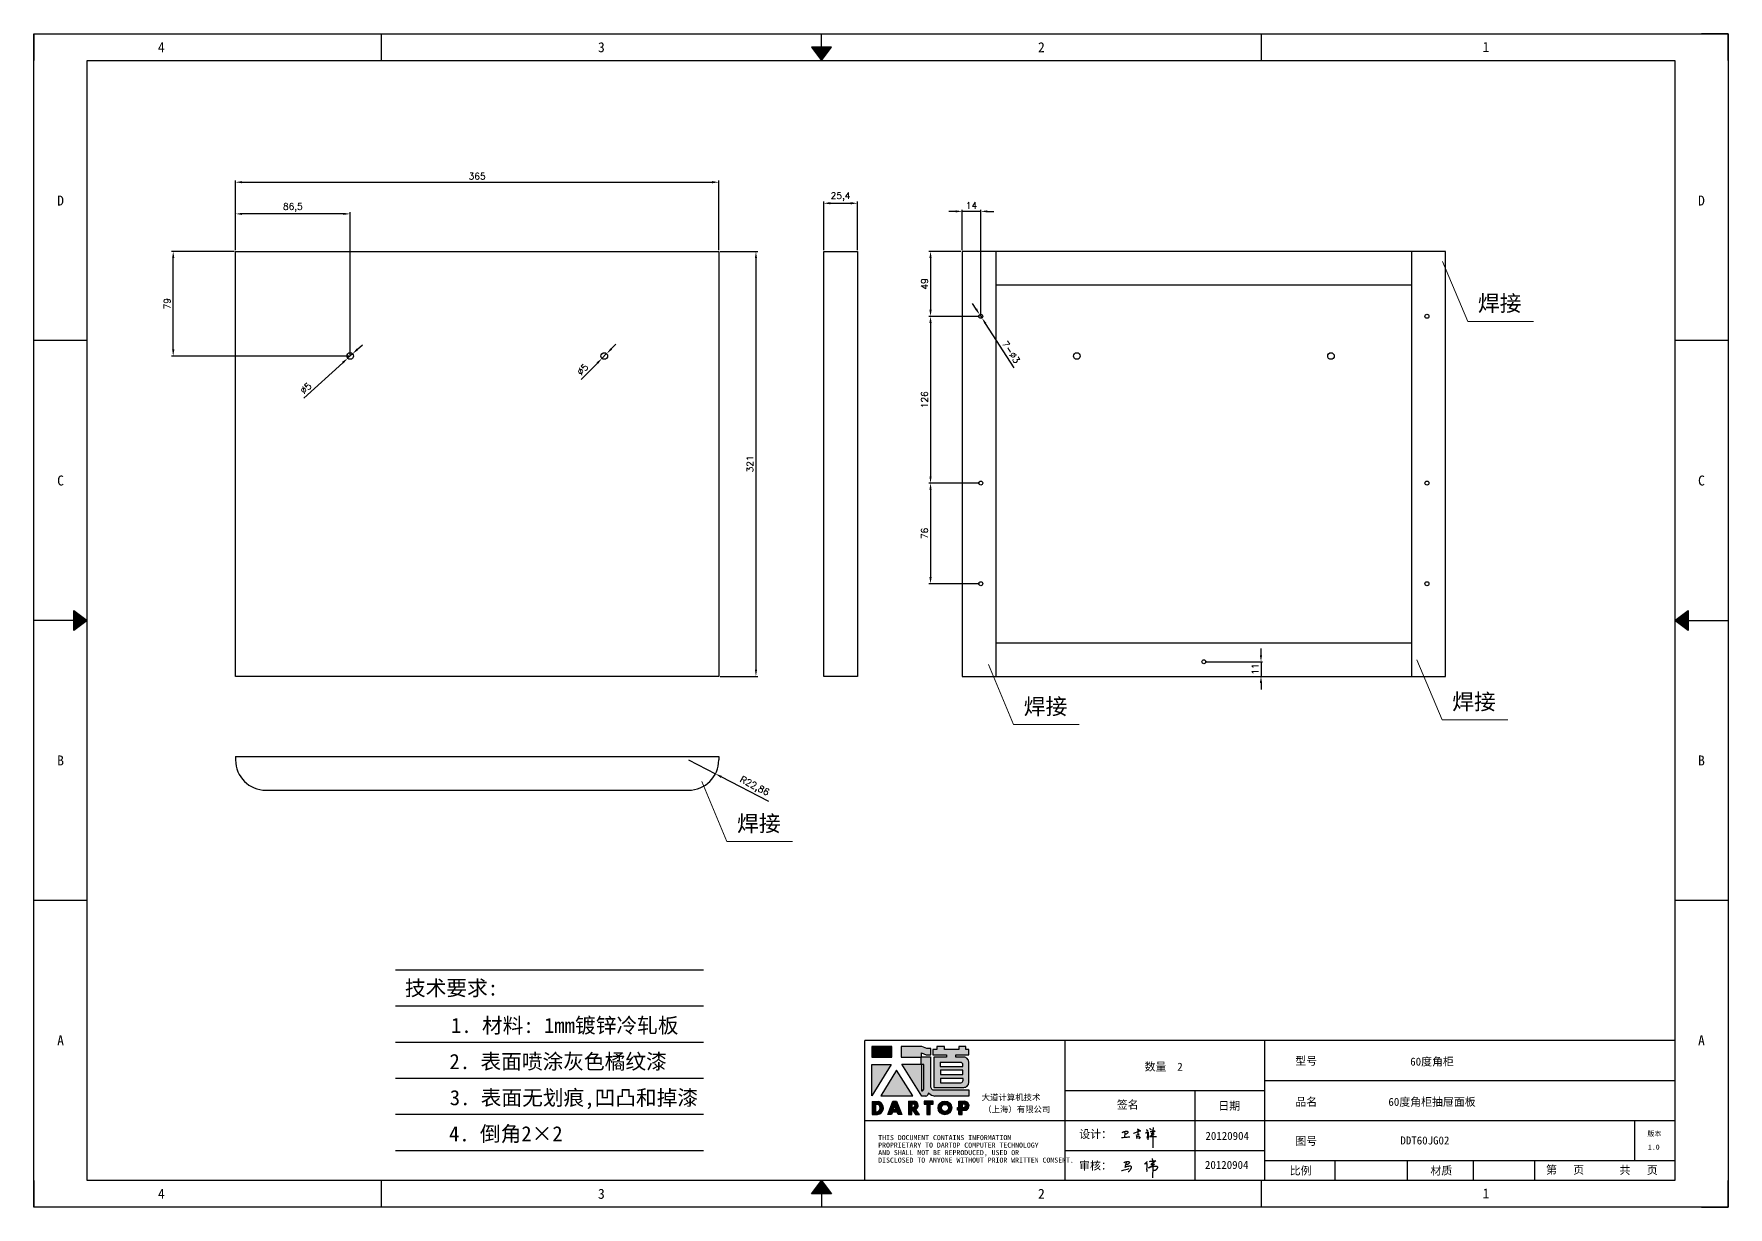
# Model space of a CAD drawing. Header units: millimetres. Extents: x -43476 to -13830, y -16942 to 55335.
# Drawn here: x -33480 to -32200, y 33337 to 34223 of the extents above; entities that cross this region are included whole.
import ezdxf
from ezdxf.enums import TextEntityAlignment as Align

# ---------------------------------------------------------------- set-up
doc = ezdxf.new("R2010")
doc.units = ezdxf.units.MM
doc.linetypes.add('DOT', pattern=[0.25, 0, -0.25])
doc.layers.add('4', color=7, linetype='Continuous')
doc.layers.add('print', color=30, linetype='Continuous')
doc.layers.add('dim', color=2, linetype='Continuous', lineweight=9)
doc.styles.add('Dartop', font='')
doc.styles.add('HZ', font='')
doc.styles.add('hzHT', font='simhei.ttf')
doc.styles.get("Standard").update_dxf_attribs({"font": 'txt', "bigfont": 'gbcbig.shx'})
doc.styles.get('Dartop').set_extended_font_data('FangSong_GB2312')
doc.styles.get('HZ').set_extended_font_data('SimSun')
doc.dimstyles.new('small', dxfattribs={"dimtxt": 5, "dimasz": 5, "dimexe": 1.25, "dimexo": 1, "dimgap": 2, "dimtad": 1, "dimtxsty": 'Standard', "dimcen": 2.5, "dimadec": 0, "dimazin": 0, "dimtfac": 1, "dimtmove": 0, "dimatfit": 3, "dimfxl": 0, "dimarcsym": 0})

# ---------------------------------------------------------------- blocks, each defined once
blk = doc.blocks.new('*U5')
at = {"color": 254, "linetype": 'Continuous', "extrusion": (0, 0, -1)}
for points in [[(-17, 0.333), (-16.812, 0.25), (-17, 0.5)], [(-17, 0.333), (-17.188, 0.25), (-16.812, 0.25)], [(-17, 0.333), (-17, 0.5), (-17.188, 0.25)]]:
    blk.add_solid(points, dxfattribs=at)
blk = doc.blocks.new('*U4')
at = {"color": 254, "linetype": 'Continuous', "extrusion": (0, 0, -1)}
for points in [[(-33.167, 11), (-33, 11), (-33.25, 11.188)], [(-33.167, 11), (-33.25, 11.188), (-33.25, 10.812)], [(-33.167, 11), (-33.25, 10.812), (-33, 11)]]:
    blk.add_solid(points, dxfattribs=at)
blk = doc.blocks.new('*U6')
at = {"color": 254, "linetype": 'Continuous'}
for points in [[(17, 21.667), (17.188, 21.75), (16.812, 21.75)], [(17, 21.667), (16.812, 21.75), (17, 21.5)], [(17, 21.667), (17, 21.5), (17.188, 21.75)]]:
    blk.add_solid(points, dxfattribs=at)
blk = doc.blocks.new('*U3')
at = {"color": 254, "linetype": 'Continuous', "extrusion": (0, 0, -1)}
for points in [[(-0.833, 11), (-0.75, 10.812), (-0.75, 11.188)], [(-0.833, 11), (-0.75, 11.188), (-1, 11)], [(-0.833, 11), (-1, 11), (-0.75, 10.812)]]:
    blk.add_solid(points, dxfattribs=at)
blk = doc.blocks.new('dadao')
for p, q in [((48, 19.2), (44.9, 10.4)), ((44.9, 10.4), (51.2, 10.4)), ((51.2, 10.4), (48, 19.2))]:
    blk.add_line(p, q)
for points in [[(41.8, 121.6), (41.8, 143.7), (-0.4, 143.7), (-0.4, 121.6), (41.8, 121.6)], [(104.8, 122), (104.8, 130.3), (114.1, 126.3), (124.2, 126.3), (124.2, 139.6), (115.9, 139.6), (105.1, 143.9), (61.5, 143.9)], [(61.7, 144), (61.7, 121.3), (103.9, 121.3)], [(113.4, 38.7), (105.1, 38.7), (63, 106.5), (103.9, 106.5), (103.9, 120.9), (103.9, 121.3)], [(109.7, 53.6), (109.7, 106.2), (104.3, 106.2), (104.3, 50.4), (106.6, 50.4)], [(144.6, 94.4), (144.6, 84.8), (192, 84.8), (192, 94.1), (144.9, 94.1)], [(120.2, 45), (119.5, 45), (119.5, 44.6)], [(0, 28), (0, 0), (11.8, 0)], [(0.1, 28), (14, 28)], [(7.1, 21.8), (7.1, 6.1), (12, 6.1)], [(7.1, 21.8), (11.4, 21.8)], [(76.8, 28.2), (76.8, 0), (84.1, 0), (84.1, 11.1), (91.6, -0.1), (100.3, -0.1), (91.7, 11.1)], [(76.8, 28.2), (90.6, 28.2)], [(84, 22.7), (84, 15.3), (87.2, 15.3)], [(84, 22.7), (87.3, 22.7)], [(183.7, 0), (183.7, 9.6), (180.6, 9.6), (180.6, 14.9), (183.8, 14.9), (183.8, 28.1), (196.1, 28.1), (196.5, 28.1)], [(183.7, 0), (190.9, 0), (190.9, 9.6), (198.8, 9.6)], [(194.9, 22.3), (190.8, 22.3), (190.8, 15), (194.4, 15)]]:
    blk.add_lwpolyline(points)
blk.add_lwpolyline([(137.1, 144.2), (137.1, 137.9), (128.3, 137.9), (128.3, 126.5), (157.3, 126.5), (157.3, 121.5), (130.3, 121.5), (130.3, 57.5), (194.4, 57.5, 0.414214), (204.4, 67.5), (204.4, 111.3, 0.414214), (194.4, 121.3), (177.5, 121.3), (177.5, 126.3), (204.7, 126.3), (204.7, 137.7), (198.2, 137.7), (198.2, 143.9), (183.3, 143.9), (183.3, 138), (153, 138), (153, 144.2), (137.1, 144.2)], format="xyb", close=True)
for points in [[(104.8, 122), (123.4, 122), (123.4, 60, 0.414214), (131.4, 52), (204.8, 52), (204.8, 39.1), (131.7, 39.1)], [(144.3, 110.8), (144.3, 101.8), (192.3, 101.8), (192.3, 105.5, 0.414214), (187.3, 110.5), (144.3, 110.5)], [(144.6, 77), (144.6, 67.5), (187.6, 67.5, 0.414214), (192.6, 72.5), (192.6, 76.4), (144.6, 76.4)]]:
    blk.add_lwpolyline(points, format="xyb")
for points in [[(-0.3, 106.2), (40.4, 106.2), (-0.3, 39.7), (-0.3, 106.2)], [(51.7, 94.1), (18.4, 39.3), (86.2, 39.3)], [(43.8, 28.2), (51.8, 28.2), (62.6, -0.1), (55, -0.1), (53.2, 5), (42.9, 5), (41.1, 0), (33.6, 0)], [(110, 28.1), (110, 21.9), (116, 21.9), (116, -0.1), (123.2, -0.1), (123.2, 22), (129.2, 22), (129.2, 28.1), (110, 28.1)]]:
    blk.add_lwpolyline(points, close=True)
for radius in [14.5, 7.44]:
    blk.add_circle((154.2, 14.2), radius)
for centre, radius, start, end in [((99.2, 60.7), 12.6, 305.6399, 325.969), ((111.6, 46.7), 8.19, 282.9811, 347.6627), ((136, 61.7), 22.9, 226.7358, 259.3209), ((8.5, 13.9), 8.49, 294.2143, 69.7177), ((9.6, 14.2), 14.4, 278.6604, 72.3203), ((86.4, 19), 3.8, 282.527, 76.7196), ((88.6, 19.4), 8.95, 290.6073, 77.2124), ((193.7, 18.7), 3.8, 280.9891, 72.5513), ((195.7, 18.6), 9.51, 288.8959, 85.2442)]:
    blk.add_arc(centre, radius, start, end)
blk = doc.blocks.new('h')
for p, q in [((20768.1, -2360.9), (20773, -2359.1)), ((20769.5, -2366.9), (20769.8, -2370.6)), ((20769.8, -2370.6), (20770.9, -2378)), ((20770.9, -2378), (20771.5, -2370.6)), ((20772.4, -2369.3), (20774.9, -2367.8)), ((20773, -2359.1), (20784.1, -2355.2)), ((20773.3, -2331.8), (20775.3, -2338.7)), ((20789.1, -2340.9), (20773.5, -2331.9)), ((20775.3, -2338.7), (20775.6, -2351.2)), ((20775.6, -2351.2), (20775.5, -2357.3)), ((20782.2, -2369.2), (20780, -2377.1)), ((20780, -2377.1), (20788.3, -2371.3)), ((20780.1, -2366.4), (20780.8, -2366.4)), ((20781.9, -2367.4), (20782.2, -2369.2)), ((20845.7, -2343.5), (20848.4, -2353)), ((20848.9, -2370.3), (20847.9, -2424)), ((20848.4, -2353), (20848.9, -2370.3))]:
    blk.add_line(p, q)
for points in [[(20696.6, -2372.4, 0.002073), (20710.6, -2371.9, 0.016137), (20719.6, -2371.3, 0.008314), (20736.9, -2369.3)], [(20699.1, -2348.2, -0.029745), (20704.6, -2345.4, -0.046842), (20708.4, -2344.2, -0.00919), (20714.3, -2343, -0.018517), (20717.2, -2342.5, -0.037841), (20720.3, -2342.4, -0.039541), (20723.2, -2342.8, -0.149785), (20726, -2344.3, -0.204935), (20726.9, -2346.6, -0.074872), (20726.5, -2348.3, -0.061615), (20725.6, -2350.3, -0.034204), (20723.8, -2352.6, -0.045776), (20722.3, -2354.1, -0.054985), (20720.4, -2355.3, -0.036348), (20717.3, -2356.5, -0.067752), (20715.7, -2356.8, -0.043553), (20713.2, -2356.7)], [(20755, -2351.9, -0.024077), (20759.9, -2350.1, -0.013147), (20768.7, -2346.5, -0.00522), (20775.4, -2344.1, -0.018517), (20777.3, -2343.4, -0.008274), (20786.3, -2341, -0.039541), (20788.3, -2340.8, -0.079216), (20789.4, -2341, -0.204935)], [(20813.5, -2350.1, 0.007348), (20815.9, -2348.7, 0.008421), (20818, -2347.3, 0.009459), (20819.7, -2346.2, -0.016325), (20820.7, -2345.5, -0.173771), (20821.8, -2345.3, -0.085159), (20823.9, -2346, -0.125883), (20826, -2347.9, -0.160659), (20826.6, -2350.1, -0.010447), (20826.5, -2352.3, -0.008247), (20826.2, -2355.1, -0.002698), (20825.3, -2374, 0.001562), (20823.9, -2383.7, 0.016137)], [(20816.8, -2335, -0.053561), (20819.6, -2336.1, -0.075272), (20821.3, -2337.3, -0.005295), (20822.5, -2338.5, -0.009337), (20823.1, -2339.1, -0.026146), (20823.7, -2339.8, -0.016644), (20824.5, -2340.9)], [(20832.1, -2329.2, -0.053561), (20834.9, -2330.3, -0.075272), (20836.7, -2331.5, -0.005295), (20837.8, -2332.6, -0.009337), (20838.5, -2333.3, -0.026146), (20839, -2334, -0.016644), (20839.8, -2335.1)], [(20836, -2343.7, -0.02797), (20842.1, -2342.6, -0.048868), (20845.6, -2342.2, -0.00919), (20851.1, -2341.4, -0.018517), (20853.9, -2341.1, -0.037841), (20856.7, -2341.2, -0.039541), (20859.4, -2341.6, -0.018282), (20840.6, -2354.7, -0.000937)], [(20847.6, -2340.2, 0.021784), (20849.6, -2335.9, 0.028296), (20850.8, -2332.4, 0.008136), (20851.9, -2328.2, 0.028913), (20852.2, -2327, 0.08193), (20852.1, -2325.9, 0.075058), (20851.7, -2324.7, 0.275043)]]:
    blk.add_lwpolyline(points, format="xyb")
for points in [[(20711.3, -2343.5), (20711.3, -2343.5), (20711.5, -2355.8), (20710.7, -2368), (20710.6, -2371.9)], [(20821.5, -2350.6), (20822.4, -2359.2), (20822.2, -2364.9), (20821.7, -2369), (20821.3, -2376.3), (20823.6, -2368.5), (20827.2, -2366.3), (20829.5, -2366.3)], [(20840.6, -2354.7), (20850, -2354.7), (20855, -2354.3), (20845.9, -2361.1), (20840.5, -2364), (20833, -2367.5), (20863.2, -2367.4), (20865.9, -2367.3)]]:
    blk.add_lwpolyline(points)
for centre, radius, start, end in [((20773.7, -2371.2), 2.3, 121.9907, 163.60158), ((20787.5, -2406), 40.3, 100.61827, 108.24823), ((20780.8, -2367.6), 1.15, 9.4675, 90)]:
    blk.add_arc(centre, radius, start, end)
blk = doc.blocks.new('*D59')
at = {"layer": 'Defpoints', "color": 0, "transparency": 16777216}
for p in [(-32962.8, 34110.8), (-33327.8, 34058.5), (-32962.8, 34058.5)]:
    blk.add_point(p, dxfattribs=at)
at = {"layer": 'dim', "color": 0, "lineweight": -2, "transparency": 16777216}
for p, q in [((-33327.8, 34059.5), (-33327.8, 34112.1)), ((-33322.8, 34110.8), (-32967.8, 34110.8)), ((-32962.8, 34059.5), (-32962.8, 34112.1))]:
    blk.add_line(p, q, dxfattribs=at)
at = {"layer": 'dim', "color": 0, "transparency": 16777216}
for points in [[(-33322.8, 34111.7), (-33322.8, 34110), (-33327.8, 34110.8)], [(-32967.8, 34111.7), (-32967.8, 34110), (-32962.8, 34110.8)]]:
    blk.add_solid(points, dxfattribs=at)
at = {"layer": 'dim', "color": 0, "transparency": 16777216, "insert": (-33145.3, 34115.3), "char_height": 5, "attachment_point": 5}
blk.add_mtext('365', dxfattribs=at)
blk = doc.blocks.new('*D60')
at = {"layer": 'Defpoints', "color": 0, "transparency": 16777216}
for p in [(-32962.8, 34058.5), (-32962.8, 33737.5), (-32934.7, 33737.5)]:
    blk.add_point(p, dxfattribs=at)
at = {"layer": 'dim', "color": 0, "lineweight": -2, "transparency": 16777216}
for p, q in [((-32961.8, 34058.5), (-32933.4, 34058.5)), ((-32934.7, 34053.5), (-32934.7, 33742.5)), ((-32961.8, 33737.5), (-32933.4, 33737.5))]:
    blk.add_line(p, q, dxfattribs=at)
at = {"layer": 'dim', "color": 0, "transparency": 16777216}
for points in [[(-32935.5, 34053.5), (-32933.9, 34053.5), (-32934.7, 34058.5)], [(-32935.5, 33742.5), (-32933.9, 33742.5), (-32934.7, 33737.5)]]:
    blk.add_solid(points, dxfattribs=at)
at = {"layer": 'dim', "color": 0, "transparency": 16777216, "insert": (-32939.2, 33898), "char_height": 5, "attachment_point": 5, "rotation": 90}
blk.add_mtext('321', dxfattribs=at)
blk = doc.blocks.new('*D61')
at = {"layer": 'Defpoints', "color": 0, "transparency": 16777216}
for p in [(-32858.1, 34094.9), (-32883.5, 34058.5), (-32858.1, 34058.5)]:
    blk.add_point(p, dxfattribs=at)
at = {"layer": 'dim', "color": 0, "lineweight": -2, "transparency": 16777216}
for p, q in [((-32883.5, 34059.5), (-32883.5, 34096.2)), ((-32878.5, 34094.9), (-32863.1, 34094.9)), ((-32858.1, 34059.5), (-32858.1, 34096.2))]:
    blk.add_line(p, q, dxfattribs=at)
at = {"layer": 'dim', "color": 0, "transparency": 16777216}
for points in [[(-32878.5, 34095.8), (-32878.5, 34094.1), (-32883.5, 34094.9)], [(-32863.1, 34095.8), (-32863.1, 34094.1), (-32858.1, 34094.9)]]:
    blk.add_solid(points, dxfattribs=at)
at = {"layer": 'dim', "color": 0, "transparency": 16777216, "insert": (-32870.8, 34099.9), "char_height": 5, "attachment_point": 5}
blk.add_mtext('25,4', dxfattribs=at)
blk = doc.blocks.new('*D62')
at = {"layer": 'Defpoints', "color": 0, "transparency": 16777216}
for p in [(-32985.6, 33674.4), (-32965.3, 33663.9)]:
    blk.add_point(p, dxfattribs=at)
at = {"layer": 'dim', "color": 0, "lineweight": -2, "transparency": 16777216}
for p, q in [((-32985.6, 33674.4), (-32965.3, 33663.9)), ((-32924.9, 33643), (-32960.9, 33661.6))]:
    blk.add_line(p, q, dxfattribs=at)
at = {"layer": 'dim', "color": 0, "transparency": 16777216}
blk.add_solid([(-32960.5, 33662.3), (-32961.2, 33660.8), (-32965.3, 33663.9)], dxfattribs=at)
at = {"layer": 'dim', "color": 0, "transparency": 16777216, "insert": (-32935.9, 33654.2), "char_height": 5, "attachment_point": 5, "rotation": 332.6936}
blk.add_mtext('R22,86', dxfattribs=at)
blk = doc.blocks.new('*D63')
at = {"layer": 'Defpoints', "color": 0, "transparency": 16777216}
for p in [(-32765.7, 34010.8), (-32764, 34008.3)]:
    blk.add_point(p, dxfattribs=at)
at = {"layer": 'dim', "color": 0, "lineweight": -2, "transparency": 16777216}
for p, q in [((-32768.4, 34015), (-32771.1, 34019.2)), ((-32765.7, 34010.8), (-32764, 34008.3)), ((-32739.7, 33970.7), (-32761.3, 34004.1))]:
    blk.add_line(p, q, dxfattribs=at)
at = {"layer": 'dim', "color": 0, "transparency": 16777216}
for points in [[(-32767.7, 34015.4), (-32769.1, 34014.5), (-32765.7, 34010.8)], [(-32760.6, 34004.5), (-32762, 34003.6), (-32764, 34008.3)]]:
    blk.add_solid(points, dxfattribs=at)
at = {"layer": 'dim', "color": 0, "transparency": 16777216, "insert": (-32742, 33982.5), "char_height": 5, "attachment_point": 5, "rotation": 303.0076}
blk.add_mtext('7-∅3', dxfattribs=at)
blk = doc.blocks.new('*D64')
at = {"layer": 'Defpoints', "color": 0, "transparency": 16777216}
for p in [(-33243.1, 33977.8), (-33239.4, 33981.2)]:
    blk.add_point(p, dxfattribs=at)
at = {"layer": 'dim', "color": 0, "lineweight": -2, "transparency": 16777216}
for p, q in [((-33239.4, 33981.2), (-33243.1, 33977.8)), ((-33235.7, 33984.6), (-33232, 33987.9)), ((-33276.2, 33947.7), (-33246.8, 33974.5))]:
    blk.add_line(p, q, dxfattribs=at)
at = {"layer": 'dim', "color": 0, "transparency": 16777216}
for points in [[(-33247.4, 33975.1), (-33246.2, 33973.9), (-33243.1, 33977.8)], [(-33236.3, 33985.2), (-33235.1, 33984), (-33239.4, 33981.2)]]:
    blk.add_solid(points, dxfattribs=at)
at = {"layer": 'dim', "color": 0, "transparency": 16777216, "insert": (-33274.7, 33955.2), "char_height": 5, "attachment_point": 5, "rotation": 42.3072}
blk.add_mtext('∅5', dxfattribs=at)
blk = doc.blocks.new('*D65')
at = {"layer": 'Defpoints', "color": 0, "transparency": 16777216}
for p in [(-33051, 33977.7), (-33047.5, 33981.3)]:
    blk.add_point(p, dxfattribs=at)
at = {"layer": 'dim', "color": 0, "lineweight": -2, "transparency": 16777216}
for p, q in [((-33047.5, 33981.3), (-33051, 33977.7)), ((-33044, 33984.9), (-33040.5, 33988.4)), ((-33066.7, 33961.8), (-33054.5, 33974.2))]:
    blk.add_line(p, q, dxfattribs=at)
at = {"layer": 'dim', "color": 0, "transparency": 16777216}
for points in [[(-33055.1, 33974.8), (-33053.9, 33973.6), (-33051, 33977.7)], [(-33044.6, 33985.4), (-33043.4, 33984.3), (-33047.5, 33981.3)]]:
    blk.add_solid(points, dxfattribs=at)
at = {"layer": 'dim', "color": 0, "transparency": 16777216, "insert": (-33065.6, 33969.4), "char_height": 5, "attachment_point": 5, "rotation": 45.3916}
blk.add_mtext('∅5', dxfattribs=at)
blk = doc.blocks.new('*D66')
at = {"layer": 'Defpoints', "color": 0, "transparency": 16777216}
for p in [(-33327.8, 34086.9), (-33327.8, 34058.5), (-33241.3, 33979.5)]:
    blk.add_point(p, dxfattribs=at)
at = {"layer": 'dim', "color": 0, "lineweight": -2, "transparency": 16777216}
for p, q in [((-33327.8, 34059.5), (-33327.8, 34088.1)), ((-33246.3, 34086.9), (-33322.8, 34086.9)), ((-33241.3, 33980.5), (-33241.3, 34088.1))]:
    blk.add_line(p, q, dxfattribs=at)
at = {"layer": 'dim', "color": 0, "transparency": 16777216}
for points in [[(-33322.8, 34087.7), (-33322.8, 34086.1), (-33327.8, 34086.9)], [(-33246.3, 34087.7), (-33246.3, 34086.1), (-33241.3, 34086.9)]]:
    blk.add_solid(points, dxfattribs=at)
at = {"layer": 'dim', "color": 0, "transparency": 16777216, "insert": (-33284.5, 34091.8), "char_height": 5, "attachment_point": 5}
blk.add_mtext('86,5', dxfattribs=at)
blk = doc.blocks.new('*D67')
at = {"layer": 'Defpoints', "color": 0, "transparency": 16777216}
for p in [(-33374.9, 34058.5), (-33327.8, 34058.5), (-33241.3, 33979.5)]:
    blk.add_point(p, dxfattribs=at)
at = {"layer": 'dim', "color": 0, "lineweight": -2, "transparency": 16777216}
for p, q in [((-33328.8, 34058.5), (-33376.1, 34058.5)), ((-33374.9, 33984.5), (-33374.9, 34053.5)), ((-33242.3, 33979.5), (-33376.1, 33979.5))]:
    blk.add_line(p, q, dxfattribs=at)
at = {"layer": 'dim', "color": 0, "transparency": 16777216}
for points in [[(-33375.7, 34053.5), (-33374, 34053.5), (-33374.9, 34058.5)], [(-33375.7, 33984.5), (-33374, 33984.5), (-33374.9, 33979.5)]]:
    blk.add_solid(points, dxfattribs=at)
at = {"layer": 'dim', "color": 0, "transparency": 16777216, "insert": (-33379.4, 34019), "char_height": 5, "attachment_point": 5, "rotation": 90}
blk.add_mtext('79', dxfattribs=at)
blk = doc.blocks.new('*D68')
at = {"layer": 'Defpoints', "color": 0, "transparency": 16777216}
for p in [(-32778.9, 34088.8), (-32778.9, 34058.5), (-32764.9, 34009.5)]:
    blk.add_point(p, dxfattribs=at)
at = {"layer": 'dim', "color": 0, "lineweight": -2, "transparency": 16777216}
for p, q in [((-32783.9, 34088.8), (-32788.9, 34088.8)), ((-32778.9, 34059.5), (-32778.9, 34090)), ((-32764.9, 34088.8), (-32778.9, 34088.8)), ((-32764.9, 34010.5), (-32764.9, 34090)), ((-32759.9, 34088.8), (-32754.9, 34088.8))]:
    blk.add_line(p, q, dxfattribs=at)
at = {"layer": 'dim', "color": 0, "transparency": 16777216}
for points in [[(-32783.9, 34089.6), (-32783.9, 34088), (-32778.9, 34088.8)], [(-32759.9, 34089.6), (-32759.9, 34088), (-32764.9, 34088.8)]]:
    blk.add_solid(points, dxfattribs=at)
at = {"layer": 'dim', "color": 0, "transparency": 16777216, "insert": (-32771.9, 34093.3), "char_height": 5, "attachment_point": 5}
blk.add_mtext('14', dxfattribs=at)
blk = doc.blocks.new('*D69')
at = {"layer": 'Defpoints', "color": 0, "transparency": 16777216}
for p in [(-32778.9, 34058.5), (-32802.8, 34009.5), (-32764.9, 34009.5)]:
    blk.add_point(p, dxfattribs=at)
at = {"layer": 'dim', "color": 0, "lineweight": -2, "transparency": 16777216}
for p, q in [((-32779.9, 34058.5), (-32804.1, 34058.5)), ((-32802.8, 34053.5), (-32802.8, 34014.5)), ((-32765.9, 34009.5), (-32804.1, 34009.5))]:
    blk.add_line(p, q, dxfattribs=at)
at = {"layer": 'dim', "color": 0, "transparency": 16777216}
for points in [[(-32803.7, 34053.5), (-32802, 34053.5), (-32802.8, 34058.5)], [(-32803.7, 34014.5), (-32802, 34014.5), (-32802.8, 34009.5)]]:
    blk.add_solid(points, dxfattribs=at)
at = {"layer": 'dim', "color": 0, "transparency": 16777216, "insert": (-32807.3, 34034), "char_height": 5, "attachment_point": 5, "rotation": 90}
blk.add_mtext('49', dxfattribs=at)
blk = doc.blocks.new('*D70')
at = {"layer": 'Defpoints', "color": 0, "transparency": 16777216}
for p in [(-32764.9, 34009.5), (-32802.8, 33883.5), (-32764.9, 33883.5)]:
    blk.add_point(p, dxfattribs=at)
at = {"layer": 'dim', "color": 0, "lineweight": -2, "transparency": 16777216}
for p, q in [((-32765.9, 34009.5), (-32804.1, 34009.5)), ((-32802.8, 34004.5), (-32802.8, 33888.5)), ((-32765.9, 33883.5), (-32804.1, 33883.5))]:
    blk.add_line(p, q, dxfattribs=at)
at = {"layer": 'dim', "color": 0, "transparency": 16777216}
for points in [[(-32803.7, 34004.5), (-32802, 34004.5), (-32802.8, 34009.5)], [(-32803.7, 33888.5), (-32802, 33888.5), (-32802.8, 33883.5)]]:
    blk.add_solid(points, dxfattribs=at)
at = {"layer": 'dim', "color": 0, "transparency": 16777216, "insert": (-32807.3, 33946.5), "char_height": 5, "attachment_point": 5, "rotation": 90}
blk.add_mtext('126', dxfattribs=at)
blk = doc.blocks.new('*D71')
at = {"layer": 'Defpoints', "color": 0, "transparency": 16777216}
for p in [(-32764.9, 33883.5), (-32802.8, 33807.5), (-32764.9, 33807.5)]:
    blk.add_point(p, dxfattribs=at)
at = {"layer": 'dim', "color": 0, "lineweight": -2, "transparency": 16777216}
for p, q in [((-32765.9, 33883.5), (-32804.1, 33883.5)), ((-32802.8, 33878.5), (-32802.8, 33812.5)), ((-32765.9, 33807.5), (-32804.1, 33807.5))]:
    blk.add_line(p, q, dxfattribs=at)
at = {"layer": 'dim', "color": 0, "transparency": 16777216}
for points in [[(-32803.7, 33878.5), (-32802, 33878.5), (-32802.8, 33883.5)], [(-32803.7, 33812.5), (-32802, 33812.5), (-32802.8, 33807.5)]]:
    blk.add_solid(points, dxfattribs=at)
at = {"layer": 'dim', "color": 0, "transparency": 16777216, "insert": (-32807.3, 33845.5), "char_height": 5, "attachment_point": 5, "rotation": 90}
blk.add_mtext('76', dxfattribs=at)
blk = doc.blocks.new('*D72')
at = {"layer": 'Defpoints', "color": 0, "transparency": 16777216}
for p in [(-32596.4, 33748.5), (-32596.4, 33737.5), (-32553.2, 33737.5)]:
    blk.add_point(p, dxfattribs=at)
at = {"layer": 'dim', "color": 0, "lineweight": -2, "transparency": 16777216}
for p, q in [((-32595.4, 33748.5), (-32552, 33748.5)), ((-32553.2, 33753.5), (-32553.2, 33758.5)), ((-32553.2, 33748.5), (-32553.2, 33737.5)), ((-32595.4, 33737.5), (-32552, 33737.5)), ((-32553.2, 33732.5), (-32553.2, 33727.5))]:
    blk.add_line(p, q, dxfattribs=at)
at = {"layer": 'dim', "color": 0, "transparency": 16777216}
for points in [[(-32554.1, 33753.5), (-32552.4, 33753.5), (-32553.2, 33748.5)], [(-32554.1, 33732.5), (-32552.4, 33732.5), (-32553.2, 33737.5)]]:
    blk.add_solid(points, dxfattribs=at)
at = {"layer": 'dim', "color": 0, "transparency": 16777216, "insert": (-32557.7, 33743), "char_height": 5, "attachment_point": 5, "rotation": 90}
blk.add_mtext('11', dxfattribs=at)

msp = doc.modelspace()

# ---------------------------------------------------------------- hatches: boundary and pattern name
for points in [[(-32832.065, 33457.771), (-32847.132, 33457.771), (-32847.132, 33449.899), (-32832.065, 33449.899)], [(-32832.55, 33444.391), (-32847.092, 33444.391), (-32847.092, 33420.648)], [(-32828.519, 33440.082), (-32840.406, 33420.49), (-32816.2, 33420.49)], [(-32800.83, 33416.481), (-32807.71, 33416.481), (-32807.71, 33414.298), (-32805.563, 33414.298), (-32805.563, 33406.434), (-32802.993, 33406.434), (-32802.993, 33414.304), (-32800.83, 33414.304)]]:
    msp.add_hatch(color=0).paths.add_polyline_path(points)
h = msp.add_hatch(color=0)
h.paths.add_polyline_path([(-32809.548, 33452.987), (-32806.222, 33451.55), (-32802.627, 33451.55), (-32802.627, 33456.308), (-32805.593, 33456.308), (-32809.458, 33457.835), (-32824.945, 33457.835), (-32824.945, 33449.787), (-32809.876, 33449.787), (-32809.876, 33449.624), (-32809.876, 33444.481), (-32824.489, 33444.481), (-32809.459, 33420.293), (-32806.482, 33420.293, 0.27937482), (-32804.31, 33422.406), (-32804.31, 33422.517), (-32804.047, 33422.517, 0.14314537), (-32799.95, 33420.432), (-32773.833, 33420.432), (-32773.833, 33425.019), (-32800.061, 33425.019, -0.41421356), (-32802.918, 33427.876), (-32802.918, 33450.041), (-32809.548, 33450.041)])
h.paths.add_polyline_path([(-32809.724, 33444.378), (-32807.809, 33444.378), (-32807.809, 33425.605, -0.08893574), (-32808.919, 33424.463), (-32809.731, 33424.463)], flags=16)
h = msp.add_hatch(color=0)
h.paths.add_polyline_path([(-32773.878, 33455.642), (-32776.202, 33455.642), (-32776.202, 33457.853), (-32781.513, 33457.853), (-32781.513, 33455.753), (-32792.357, 33455.753), (-32792.357, 33457.963), (-32798.036, 33457.963), (-32798.036, 33455.712), (-32801.174, 33455.712), (-32801.174, 33451.637), (-32790.818, 33451.637), (-32790.818, 33449.834), (-32800.468, 33449.834), (-32800.468, 33427.015), (-32777.56, 33427.015, 0.41421356), (-32773.989, 33430.586), (-32773.989, 33446.213, 0.41421356), (-32777.56, 33449.784), (-32783.616, 33449.784), (-32783.616, 33451.553), (-32773.878, 33451.553)])
h.paths.add_polyline_path([(-32780.09, 33445.915, -0.41421356), (-32778.304, 33444.13), (-32778.304, 33442.82), (-32795.455, 33442.82), (-32795.455, 33445.915)], flags=16)
h.paths.add_polyline_path([(-32778.415, 33440.057), (-32778.415, 33436.741), (-32795.344, 33436.741), (-32795.344, 33440.057)], flags=16)
h.paths.add_polyline_path([(-32778.194, 33433.757), (-32778.194, 33432.337, -0.41421356), (-32779.979, 33430.551), (-32795.344, 33430.551), (-32795.344, 33433.757)], flags=16)
h = msp.add_hatch(color=0)
h.paths.add_polyline_path([(-32841.996, 33416.445), (-32846.985, 33416.445), (-32846.985, 33406.464), (-32842.783, 33406.464, 0.79301591)])
h.paths.add_polyline_path([(-32842.709, 33408.649), (-32844.453, 33408.649), (-32844.453, 33414.259), (-32842.902, 33414.259, -0.67136089)], flags=16)
h = msp.add_hatch(color=0)
h.paths.add_polyline_path([(-32828.481, 33416.527), (-32831.328, 33416.527), (-32834.99, 33406.453), (-32832.293, 33406.453), (-32831.658, 33408.238), (-32828.004, 33408.238), (-32827.356, 33406.431), (-32824.638, 33406.431)])
h.paths.add_polyline_path([(-32828.703, 33410.163), (-32830.966, 33410.163), (-32829.855, 33413.328)], flags=16)
h = msp.add_hatch(color=0)
h.paths.add_polyline_path([(-32814.642, 33416.52), (-32819.549, 33416.52), (-32819.549, 33406.447), (-32816.956, 33406.447), (-32816.956, 33410.44), (-32814.291, 33406.411), (-32811.158, 33406.411), (-32814.225, 33410.415, 0.74405494)])
h.paths.add_polyline_path([(-32816.979, 33411.931), (-32816.979, 33414.576), (-32815.82, 33414.576, -0.79680897), (-32815.838, 33411.931)], flags=16)
h = msp.add_hatch(color=0)
h.paths.add_polyline_path([(-32797.091, 33411.52, 1), (-32786.748, 33411.52, 1)])
h.paths.add_polyline_path([(-32789.262, 33411.52, -1), (-32794.576, 33411.52, -1)], flags=16)
h = msp.add_hatch(color=0)
h.paths.add_polyline_path([(-32776.827, 33416.496), (-32776.975, 33416.496), (-32781.35, 33416.496), (-32781.35, 33411.795), (-32782.51, 33411.795), (-32782.51, 33409.887), (-32781.368, 33409.887), (-32781.368, 33406.465), (-32778.815, 33406.465), (-32778.815, 33409.9), (-32776.009, 33409.9, 0.81230381)])
h.paths.add_polyline_path([(-32778.853, 33411.808), (-32778.853, 33414.438), (-32777.4, 33414.438, -0.77821343), (-32777.548, 33411.808)], flags=16)

# ---------------------------------------------------------------- linework, layer by layer
at = {"color": 0, "linetype": 'DOT'}
for p, q in [((-33480.113, 34222.886), (-32220.527, 34222.886)), ((-33480.113, 33356.693), (-33480.113, 34202.742)), ((-32200.383, 34202.742), (-32200.383, 33356.693)), ((-32220.527, 33336.549), (-33480.113, 33336.549))]:
    msp.add_line(p, q, dxfattribs=at)
at = {"color": 0}
for p, q in [((-33480.113, 34222.886), (-33480.113, 34202.742)), ((-33217.656, 34202.742), (-33217.656, 34222.886)), ((-32885.28, 34212.814), (-32885.28, 34222.886)), ((-32552.903, 34202.742), (-32552.903, 34222.886)), ((-32200.383, 34222.886), (-32220.527, 34222.886)), ((-32200.383, 34202.742), (-32200.383, 34222.886)), ((-33439.825, 33356.693), (-33439.825, 34202.742)), ((-33439.825, 34202.742), (-32240.671, 34202.742)), ((-32240.671, 34202.742), (-32240.671, 33356.693)), ((-33439.825, 33991.23), (-33480.113, 33991.23)), ((-32200.383, 33991.23), (-32240.671, 33991.23)), ((-33449.897, 33779.717), (-33480.113, 33779.717)), ((-32230.599, 33779.717), (-32200.383, 33779.717)), ((-33439.825, 33568.205), (-33480.113, 33568.205)), ((-32200.383, 33568.205), (-32240.671, 33568.205)), ((-32240.671, 33462.449), (-32852.545, 33462.449)), ((-32852.545, 33356.693), (-32852.545, 33462.449)), ((-32701.465, 33462.449), (-32701.465, 33356.693)), ((-32550.385, 33356.693), (-32550.385, 33462.449)), ((-32550.385, 33432.233), (-32240.671, 33432.233)), ((-32701.465, 33424.679), (-32550.385, 33424.679)), ((-32603.263, 33424.679), (-32603.263, 33356.693)), ((-32852.545, 33402.017), (-32701.465, 33402.017)), ((-32701.465, 33402.017), (-32240.671, 33402.017)), ((-32270.887, 33371.801), (-32270.887, 33402.017)), ((-32701.465, 33379.355), (-32550.385, 33379.355)), ((-32550.385, 33371.801), (-32240.671, 33371.801)), ((-32497.231, 33356.693), (-32497.231, 33371.801)), ((-32442.453, 33356.693), (-32442.453, 33371.801)), ((-32392.654, 33356.693), (-32392.654, 33371.801)), ((-32346.427, 33356.693), (-32346.427, 33371.801)), ((-33480.113, 33356.693), (-33480.113, 33336.549)), ((-32240.671, 33356.693), (-33439.825, 33356.693)), ((-33217.656, 33336.549), (-33217.656, 33356.693)), ((-32552.903, 33336.549), (-32552.903, 33356.693)), ((-32200.383, 33336.549), (-32200.383, 33356.693)), ((-32885.28, 33346.621), (-32885.28, 33336.549)), ((-32220.527, 33336.549), (-32200.383, 33336.549))]:
    msp.add_line(p, q, dxfattribs=at)
for p, q in [((-33327.753, 33737.52), (-33327.753, 34058.52)), ((-33327.753, 34058.52), (-32962.753, 34058.52)), ((-32962.753, 34058.52), (-32962.753, 33737.52)), ((-32883.504, 33737.52), (-32883.504, 34058.52)), ((-32883.504, 34058.52), (-32858.104, 34058.52)), ((-32858.104, 34058.52), (-32858.104, 33737.52)), ((-32413.856, 34058.52), (-32778.856, 34058.52)), ((-32778.856, 34058.52), (-32778.856, 33737.52)), ((-32753.456, 34058.52), (-32753.456, 33737.52)), ((-32439.256, 33737.52), (-32439.256, 34058.52)), ((-32413.856, 33737.52), (-32413.856, 34058.52)), ((-32439.256, 34033.12), (-32753.456, 34033.12)), ((-32753.456, 33762.92), (-32439.256, 33762.92)), ((-32962.753, 33737.52), (-33327.753, 33737.52)), ((-32858.104, 33737.52), (-32883.504, 33737.52)), ((-32778.856, 33737.52), (-32413.856, 33737.52)), ((-33327.753, 33676.893), (-32962.753, 33676.893)), ((-33327.753, 33676.893), (-33327.753, 33674.353)), ((-32962.753, 33676.893), (-32962.753, 33674.353)), ((-33304.893, 33651.493), (-32985.613, 33651.493)), ((-32636.583, 33367.026), (-32638.067, 33366.223)), ((-32635.515, 33367.597), (-32636.583, 33367.026)), ((-32636.522, 33368.798), (-32634.634, 33368.798)), ((-32633.628, 33368.89), (-32635.515, 33367.597)), ((-32635.447, 33373.278), (-32635.013, 33369.657)), ((-32634.943, 33366.984), (-32635.103, 33358.664)), ((-32635.013, 33369.657), (-32634.943, 33366.984)), ((-32634.634, 33368.798), (-32633.628, 33368.89))]:
    msp.add_line(p, q)
for points in [[(-32885.28, 34202.742), (-32877.726, 34212.814), (-32892.834, 34212.814), (-32885.28, 34202.742)], [(-33439.825, 33779.717), (-33449.897, 33772.163), (-33449.897, 33787.271), (-33439.825, 33779.717)], [(-32240.671, 33779.717), (-32230.599, 33787.271), (-32230.599, 33772.163), (-32240.671, 33779.717)], [(-32885.28, 33356.693), (-32877.726, 33346.621), (-32892.834, 33346.621), (-32885.28, 33356.693)]]:
    msp.add_lwpolyline(points, close=True, dxfattribs=at)
for points in [[(-32656.934, 33370.104, -0.02974503), (-32656.07, 33370.537, -0.04684215), (-32655.485, 33370.725, -0.00919025), (-32654.573, 33370.91, -0.01851715), (-32654.116, 33370.976, -0.03784064), (-32653.644, 33370.991, -0.03954126), (-32653.195, 33370.935, -0.14978519), (-32652.757, 33370.696, -0.20493524), (-32652.623, 33370.349, -0.07487171), (-32652.674, 33370.075, -0.06161465), (-32652.823, 33369.772, -0.0342039), (-32653.093, 33369.416, -0.04577587), (-32653.335, 33369.184, -0.05498501), (-32653.627, 33369.001, -0.03634791), (-32654.112, 33368.808, -0.06775206), (-32654.355, 33368.766, -0.04355337), (-32654.736, 33368.786)], [(-32638.067, 33366.223, -0.02974503), (-32636.72, 33366.898, -0.04684215), (-32635.808, 33367.191, -0.00919025), (-32634.384, 33367.479, -0.01851715), (-32633.671, 33367.582, -0.03784064), (-32632.934, 33367.605, -0.03954126), (-32632.235, 33367.518, -0.14978519), (-32631.551, 33367.145, -0.20493524), (-32631.342, 33366.604, -0.07487171), (-32631.421, 33366.177, -0.06161465), (-32631.654, 33365.705, -0.0342039), (-32632.075, 33365.148, -0.04577587), (-32632.453, 33364.788, -0.05498501), (-32632.909, 33364.501, -0.03634791), (-32633.665, 33364.2, -0.06775206), (-32634.043, 33364.135, -0.04355337), (-32634.639, 33364.166)], [(-32637.448, 33371.025, -0.02797026), (-32636.228, 33371.251, -0.04886788), (-32635.521, 33371.326, -0.00919025), (-32634.408, 33371.491, -0.01851715), (-32633.852, 33371.542, -0.03784064), (-32633.282, 33371.53, -0.03954126), (-32632.744, 33371.434, -0.01828189), (-32636.522, 33368.798, -0.0009369)]]:
    msp.add_lwpolyline(points, format="xyb")
msp.add_lwpolyline([(-32655.03, 33370.822), (-32655.03, 33370.822), (-32655.319, 33369.052), (-32655.794, 33367.387), (-32656.105, 33366.366)])
for centre, radius in [((-32764.856, 34009.52), 1.5), ((-32427.856, 34009.52), 1.5), ((-33241.253, 33979.52), 2.5), ((-33049.253, 33979.52), 2.5), ((-32692.356, 33979.52), 2.5), ((-32500.356, 33979.52), 2.5), ((-32764.856, 33883.52), 1.5), ((-32427.856, 33883.52), 1.5), ((-32764.856, 33807.52), 1.5), ((-32427.856, 33807.52), 1.5), ((-32596.356, 33748.52), 1.5)]:
    msp.add_circle(centre, radius)
for centre, radius, start, end in [((-33304.893, 33674.353), 22.86, 180, 270), ((-32985.613, 33674.353), 22.86, 270, 0), ((-32659.143, 33367.294), 3.193, 281.076982, 291.212632), ((-32729.344, 33652.245), 296.638, 283.91895, 284.971512), ((-32651.226, 33357.922), 9.752, 113.202449, 120.017497), ((-32653.515, 33363.261), 3.943, 102.47486, 113.202449), ((-32647.802, 33337.439), 30.39, 100.36867, 102.47486), ((-32654.15, 33365.799), 2.515, 283.816254, 294.030509), ((-32651.924, 33359.965), 7.49, 96.125337, 100.36867), ((-32653.613, 33364.555), 1.16, 294.836428, 309.901134), ((-32669.078, 33378.823), 22.192, 316.919563, 320.58866), ((-32652.323, 33363.684), 3.75, 87.457037, 96.125337), ((-32652.309, 33363.998), 3.435, 78.399567, 87.457037), ((-32656.503, 33368.042), 5.643, 324.094808, 331.378357), ((-32651.824, 33366.361), 1.022, 44.324655, 78.399567), ((-32652.123, 33365.828), 0.754, 319.573073, 337.48549), ((-32654.2, 33367.487), 3.388, 324.910666, 333.348429), ((-32652.552, 33366.872), 1.65, 326.76781, 340.871018), ((-32651.498, 33366.679), 0.567, 357.998393, 44.324655), ((-32652.052, 33366.699), 1.122, 340.871018, 357.998393), ((-32648.512, 33382.087), 14.915, 299.265464, 300.9495), ((-32614.721, 33257.063), 115.167, 102.46592, 103.2053), ((-32693.203, 33424.733), 76.257, 313.366132, 315.296084), ((-32398.72, 33328.265), 243.4, 171.410173, 171.768083), ((-32639.57, 33369.027), 0.488, 52.375745, 91.291159), ((-33068.466, 33382.861), 429.463, 357.565664, 358.057278), ((-32639.737, 33369.103), 0.559, 357.196828, 33.705179), ((-32652.315, 33369.926), 13.166, 352.912546, 354.802684), ((-32647.376, 33369.477), 8.207, 354.802684, 357.196828)]:
    msp.add_arc(centre, radius, start, end)
at = {"layer": 'Defpoints'}
for p, q in [((-33206.881, 33515.866), (-32974.362, 33515.866)), ((-33206.881, 33488.566), (-32974.362, 33488.566)), ((-33206.881, 33488.566), (-32974.362, 33488.566)), ((-33206.881, 33461.266), (-32974.362, 33461.266)), ((-33206.881, 33433.966), (-32974.362, 33433.966)), ((-33206.881, 33406.666), (-32974.362, 33406.666)), ((-33206.881, 33379.366), (-32974.362, 33379.366))]:
    msp.add_line(p, q, dxfattribs=at)
at = {"layer": 'dim'}
for p, q in [((-32416.065, 34051.04), (-32397.101, 34005.681)), ((-32397.101, 34005.681), (-32347.468, 34005.681)), ((-32435.455, 33750.076), (-32416.491, 33704.717)), ((-32759.111, 33746.462), (-32740.147, 33701.103)), ((-32740.147, 33701.103), (-32690.515, 33701.103)), ((-32416.491, 33704.717), (-32366.858, 33704.717)), ((-32975.697, 33658.05), (-32956.734, 33612.691)), ((-32956.734, 33612.691), (-32907.101, 33612.691))]:
    msp.add_line(p, q, dxfattribs=at)
at = {"layer": 'print'}
msp.add_lwpolyline([(-33480.113, 34222.886), (-32200.383, 34222.886), (-32200.383, 33336.549), (-33480.113, 33336.549)], close=True, dxfattribs=at)

# ---------------------------------------------------------------- block references
at = {"color": 0, "linetype": 'Continuous', "xscale": 40.28805309813855, "yscale": 40.28805309843684, "zscale": 40.28805309843723}
for name, p in [('*U6', (-33570.176, 33336.549)), ('*U3', (-33480.113, 33336.549)), ('*U4', (-33570.176, 33336.549)), ('*U5', (-33570.176, 33336.549))]:
    msp.add_blockref(name, p, dxfattribs=at)
at = {"color": 0}
for name, p, xscale, yscale, zscale in [('dadao', (-32846.985, 33406.464), 0.3570986524328962, 0.3570986524601059, 0.3570986524634209), ('h', (-35865.375, 33756.816), 0.1549482039698633, 0.1549482039698633, 0.1549482039698633)]:
    msp.add_blockref(name, p, dxfattribs=dict(at, xscale=xscale, yscale=yscale, zscale=zscale))

# ---------------------------------------------------------------- texts
for s, height, style, p in [('4', 7.554, 'Dartop', (-33383.844, 34212.814)), ('3', 7.554, 'Dartop', (-33051.468, 34212.814)), ('2', 7.554, 'Dartop', (-32719.091, 34212.814)), ('1', 7.554, 'Dartop', (-32383.272, 34213.054)), ('D', 7.554, 'Dartop', (-33459.969, 34096.986)), ('D', 7.554, 'Dartop', (-32220.527, 34096.986)), ('焊接', 12.0864, 'hzHT', (-32372.9, 34019.377)), ('C', 7.554, 'Dartop', (-33459.969, 33885.474)), ('C', 7.554, 'Dartop', (-32220.527, 33885.474)), ('焊接', 12.0864, 'hzHT', (-32715.947, 33714.798)), ('焊接', 12.0864, 'hzHT', (-32392.29, 33718.412)), ('B', 7.554, 'Dartop', (-33459.969, 33673.961)), ('B', 7.554, 'Dartop', (-32220.527, 33673.961)), ('焊接', 12.0864, 'hzHT', (-32932.533, 33626.386)), ('A', 7.554, 'Dartop', (-33459.969, 33462.449)), ('A', 7.554, 'Dartop', (-32220.527, 33462.449)), ('数量  2', 6.0432, 'hzHT', (-32626.738, 33442.64)), ('型号', 6.0432, 'hzHT', (-32519.032, 33447.077)), ('60度角柜', 6.0432, 'hzHT', (-32424.016, 33446.488)), ('签名', 6.0432, 'hzHT', (-32653.884, 33413.84)), ('日期', 6.0432, 'hzHT', (-32577.203, 33413.096)), ('品名', 6.0432, 'hzHT', (-32519.032, 33416.054)), ('60度角柜抽屉面板', 6.0432, 'hzHT', (-32424.016, 33416.054)), ('20120904', 6.0432, 'hzHT', (-32578.754, 33390.377)), ('图号', 6.0432, 'hzHT', (-32519.032, 33386.515)), ('DDT60JG02', 6.0432, 'hzHT', (-32429.415, 33386.91)), ('版本', 3.777, 'hzHT', (-32256.07, 33391.99)), ('1.0', 3.777, 'Dartop', (-32256.524, 33381.896)), ('20120904', 6.0432, 'hzHT', (-32579.114, 33368.449)), ('比例', 6.0432, 'hzHT', (-32523.245, 33364.09)), ('材质', 6.0432, 'hzHT', (-32416.996, 33364.09)), ('第   页', 6.0432, 'hzHT', (-32323.512, 33364.716)), ('共   页', 6.0432, 'hzHT', (-32268, 33364.496)), ('4', 7.554, 'Dartop', (-33383.844, 33346.621)), ('3', 7.554, 'Dartop', (-33051.468, 33346.621)), ('2', 7.554, 'Dartop', (-32719.091, 33346.621)), ('1', 7.554, 'Dartop', (-32383.272, 33346.86))]:
    msp.add_text(s, height=height, dxfattribs=dict(at, style=style)).set_placement(p, align=Align.MIDDLE_CENTER)
at = {"style": 'HZ'}
for s, p in [('技术要求:', (-33164.653, 33502.088)), ('      1. 材料: 1mm镀锌冷轧板  ', (-33094.72, 33473.845)), ('    2. 表面喷涂灰色橘纹漆', (-33099.719, 33446.545)), ('3. 表面无划痕,凹凸和掉漆', (-33072.19, 33419.245)), ('4. 倒角2×2         ', (-33088.562, 33391.945))]:
    msp.add_text(s, height=11.466, dxfattribs=at).set_placement(p, align=Align.MIDDLE_CENTER)
at = {"color": 0, "style": 'hzHT'}
for s, height, p in [('THIS DOCUMENT CONTAINS INFORMATION', 3.777, (-32842.348, 33387.174)), ('设计：', 6.0432, (-32690.493, 33388.662)), ('AND SHALL NOT BE REPRODUCED, USED OR', 3.777, (-32842.348, 33375.843)), ('PROPRIETARY TO DARTOP COMPUTER TECHNOLOGY', 3.777, (-32842.348, 33381.508)), ('DISCLOSED TO ANYONE WITHOUT PRIOR WRITTEN CONSENT.', 3.777, (-32842.348, 33370.177)), ('审核：', 6.0432, (-32690.583, 33364.864))]:
    msp.add_text(s, height=height, dxfattribs=at).set_placement(p)
at = {"layer": '4', "color": 0, "style": 'hzHT'}
for s, p in [('大道计算机技术', (-32764.23, 33417.174)), ('（上海）有限公司', (-32763.089, 33408.14))]:
    msp.add_text(s, height=4.5324, dxfattribs=at).set_placement(p)

# ---------------------------------------------------------------- dimensions: what is measured, and where the dimension line sits
at = {"layer": 'dim'}
for base, p1, p2, picture, middle in [((-32962.753, 34110.829), (-33327.753, 34058.52), (-32962.753, 34058.52), '*D59', (-33145.253, 34115.329)), ((-33327.753, 34086.889), (-33241.253, 33979.52), (-33327.753, 34058.52), '*D66', (-33284.503, 34091.806)), ((-32858.104, 34094.948), (-32883.504, 34058.52), (-32858.104, 34058.52), '*D61', (-32870.804, 34099.865)), ((-32778.856, 34088.797), (-32764.856, 34009.52), (-32778.856, 34058.52), '*D68', (-32771.856, 34093.297))]:
    dim = msp.add_linear_dim(base=base, p1=p1, p2=p2, dimstyle='small', override={"dimpost": '\\X'}, dxfattribs=at)
    dim.commit()
    dim.dimension.update_dxf_attribs({"geometry": picture, "text_midpoint": middle})
for base, p1, p2, picture, middle in [((-33374.864, 34058.52), (-33241.253, 33979.52), (-33327.753, 34058.52), '*D67', (-33379.364, 34019.02)), ((-32934.692, 33737.52), (-32962.753, 34058.52), (-32962.753, 33737.52), '*D60', (-32939.192, 33898.02)), ((-32802.822, 34009.52), (-32778.856, 34058.52), (-32764.856, 34009.52), '*D69', (-32807.322, 34034.02)), ((-32802.822, 33883.52), (-32764.856, 34009.52), (-32764.856, 33883.52), '*D70', (-32807.322, 33946.52)), ((-32802.822, 33807.52), (-32764.856, 33883.52), (-32764.856, 33807.52), '*D71', (-32807.322, 33845.52)), ((-32553.221, 33737.52), (-32596.356, 33748.52), (-32596.356, 33737.52), '*D72', (-32557.721, 33743.02))]:
    dim = msp.add_linear_dim(base=base, p1=p1, p2=p2, angle=90, dimstyle='small', override={"dimpost": '\\X'}, dxfattribs=at)
    dim.commit()
    dim.dimension.update_dxf_attribs({"geometry": picture, "text_midpoint": middle})
dim = msp.add_diameter_dim_2p(p1=(-32765.673, 34010.778), p2=(-32764.039, 34008.263), text='7-<>', dimstyle='small', override={"dimpost": '\\X'}, dxfattribs=at)
dim.commit()
dim.dimension.update_dxf_attribs({"geometry": '*D63', "text_midpoint": (-32745.734, 33980.084), "dimtype": 163})
dim = msp.add_diameter_dim_2p(p1=(-33239.404, 33981.203), p2=(-33243.101, 33977.838), dimstyle='small', override={"dimpost": '\\X'}, dxfattribs=at)
dim.commit()
dim.dimension.update_dxf_attribs({"geometry": '*D64', "text_midpoint": (-33271.651, 33951.853), "dimtype": 163})
dim = msp.add_diameter_dim_2p(p1=(-33047.497, 33981.3), p2=(-33051.008, 33977.741), dimstyle='small', override={"dimpost": '\\X'}, dxfattribs=at)
dim.commit()
dim.dimension.update_dxf_attribs({"geometry": '*D65', "text_midpoint": (-33065.565, 33969.391)})
dim = msp.add_radius_dim(center=(-32985.613, 33674.353), mpoint=(-32965.3, 33663.866), dimstyle='small', override={"dimpost": '\\X'}, dxfattribs=at)
dim.commit()
dim.dimension.update_dxf_attribs({"geometry": '*D62', "text_midpoint": (-32938.136, 33649.842), "dimtype": 164})

doc.saveas('drawing.dxf')
